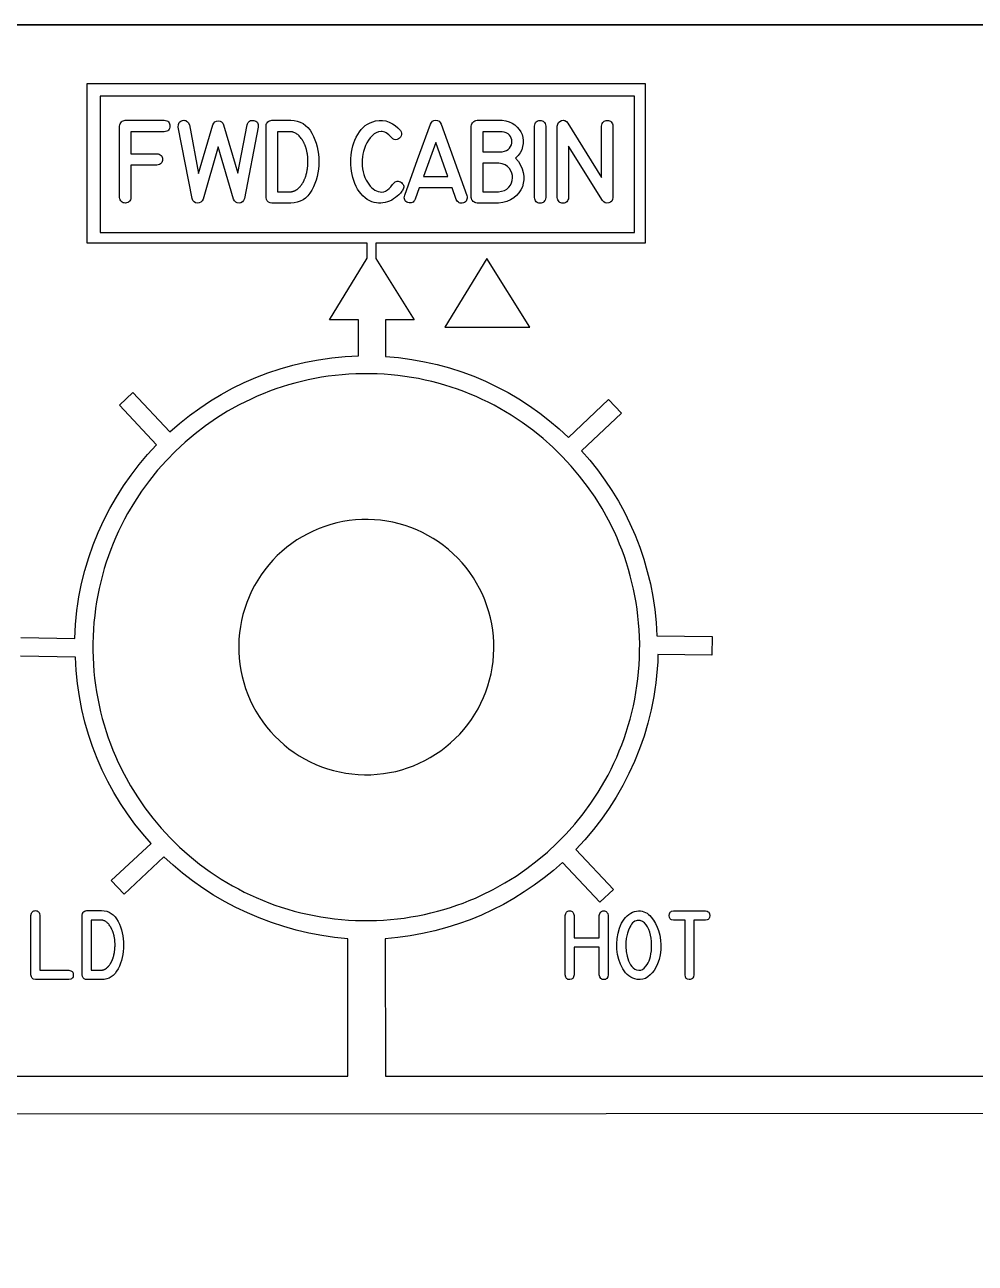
# Model space of a CAD drawing. Extents: x 361 to 684, y 82 to 686.
# Drawn here: x 506.7 to 551, y 270.6 to 328.3 of the extents above; entities that cross this region are included whole.
import ezdxf

# ---------------------------------------------------------------- set-up
doc = ezdxf.new("R2010")
doc.units = 0
for name, color, linetype in [('_BACKPANEL', 5, 'CONTINUOUS'), ('_ENGRAVING', 105, 'CONTINUOUS'), ('_TOPLAYER', 1, 'CONTINUOUS')]:
    doc.layers.add(name, color=color, linetype=linetype)

msp = doc.modelspace()

# ---------------------------------------------------------------- linework, layer by layer
at = {"layer": '_BACKPANEL'}
msp.add_lwpolyline([(683.842, 328.325), (683.842, 323.628), (683.842, 314.234), (683.842, 304.841), (683.842, 224.994), (683.842, 215.6), (361.5, 215.6), (361.5, 224.994), (361.5, 304.841), (361.5, 314.234), (361.5, 323.628), (361.5, 328.325)], close=True, dxfattribs=at)
msp.add_lwpolyline([(522.672, 305.263, 0.414214), (516.641, 299.395, 0.414214), (522.509, 293.364, 0.414214), (528.54, 299.232, 0.414214)], format="xyb", close=True, dxfattribs=at)
at = {"layer": '_ENGRAVING'}
for points in [[(506.477, 299.759), (508.996, 299.721), (509.01, 300.049), (509.031, 300.375), (509.06, 300.698), (509.097, 301.02), (509.141, 301.339), (509.193, 301.655), (509.252, 301.969), (509.317, 302.28), (509.47, 302.894), (509.651, 303.496), (509.859, 304.086), (510.092, 304.664), (510.351, 305.227), (510.635, 305.777), (510.942, 306.312), (511.273, 306.831), (511.626, 307.334), (512, 307.82), (512.396, 308.289), (512.812, 308.74), (511.077, 310.588), (511.712, 311.185), (513.435, 309.346), (513.883, 309.737), (514.346, 310.109), (514.826, 310.46), (515.321, 310.789), (515.831, 311.098), (516.355, 311.384), (516.893, 311.647), (517.443, 311.887), (518.005, 312.103), (518.579, 312.294), (519.164, 312.46), (519.76, 312.6), (520.365, 312.714), (520.98, 312.8), (521.603, 312.859), (522.233, 312.89), (522.233, 314.57), (520.875, 314.57), (522.626, 317.447), (522.626, 318.146), (509.575, 318.146), (509.575, 325.583), (535.603, 325.583), (535.603, 318.146), (523.034, 318.146), (523.034, 317.429), (524.825, 314.57), (523.483, 314.57), (523.483, 312.862), (524.101, 312.808), (524.71, 312.727), (525.309, 312.62), (525.899, 312.487), (526.479, 312.329), (527.048, 312.146), (527.605, 311.939), (528.151, 311.709), (528.684, 311.455), (529.204, 311.18), (529.71, 310.883), (530.202, 310.565), (530.679, 310.226), (531.14, 309.868), (531.586, 309.49), (532.015, 309.093), (533.891, 310.853), (534.488, 310.218), (532.624, 308.468), (533.008, 308.028), (533.373, 307.572), (533.718, 307.101), (534.042, 306.615), (534.346, 306.114), (534.628, 305.6), (534.887, 305.073), (535.125, 304.533), (535.339, 303.981), (535.529, 303.418), (535.696, 302.845), (535.837, 302.261), (535.954, 301.668), (536.044, 301.065), (536.109, 300.455), (536.147, 299.837), (538.715, 299.807), (538.705, 298.936), (536.191, 298.965), (536.179, 298.634), (536.158, 298.306), (536.13, 297.98), (536.095, 297.656), (536.051, 297.335), (536, 297.016), (535.942, 296.7), (535.877, 296.386), (535.804, 296.076), (535.724, 295.768), (535.543, 295.161), (535.336, 294.566), (535.101, 293.985), (534.841, 293.417), (534.556, 292.864), (534.247, 292.325), (533.914, 291.803), (533.559, 291.296), (533.182, 290.807), (532.784, 290.335), (532.365, 289.882), (534.111, 288.022), (533.476, 287.425), (531.74, 289.275), (531.317, 288.906), (530.88, 288.553), (530.427, 288.218), (529.96, 287.901), (529.479, 287.603), (528.986, 287.324), (528.48, 287.065), (527.962, 286.826), (527.433, 286.608), (526.894, 286.412), (526.345, 286.239), (525.787, 286.088), (525.22, 285.96), (524.645, 285.857), (524.063, 285.778), (523.474, 285.724), (523.48, 279.32), (571.246, 279.32)], [(473.263, 279.32), (521.724, 279.32), (521.724, 285.722), (521.115, 285.783), (520.511, 285.87), (519.913, 285.984), (519.322, 286.124), (518.739, 286.288), (518.165, 286.477), (517.601, 286.689), (517.048, 286.924), (516.508, 287.181), (515.981, 287.459), (515.468, 287.758), (514.971, 288.077), (514.491, 288.415), (514.027, 288.772), (513.583, 289.147), (513.157, 289.54), (511.297, 287.794), (510.701, 288.429), (512.553, 290.165), (512.167, 290.607), (511.8, 291.066), (511.454, 291.54), (511.128, 292.029), (510.824, 292.532), (510.541, 293.05), (510.28, 293.58), (510.043, 294.123), (509.828, 294.678), (509.638, 295.245), (509.472, 295.822), (509.331, 296.41), (509.216, 297.007), (509.127, 297.613), (509.064, 298.227), (509.029, 298.849), (506.463, 298.888)], [(618.46, 277.6), (477.307, 277.535)]]:
    msp.add_lwpolyline(points, dxfattribs=at)
for points in [[(535.1, 324.997), (510.189, 324.997), (510.189, 318.647), (535.1, 318.647)], [(513.172, 323.871), (513.234, 323.862), (513.287, 323.847), (513.331, 323.824), (513.368, 323.794), (513.397, 323.757), (513.417, 323.713), (513.429, 323.662), (513.433, 323.604), (513.429, 323.546), (513.417, 323.496), (513.396, 323.452), (513.367, 323.416), (513.33, 323.386), (513.284, 323.364), (513.231, 323.349), (513.169, 323.342), (511.616, 323.342), (511.616, 322.311), (512.827, 322.311), (512.888, 322.303), (512.941, 322.288), (512.985, 322.266), (513.022, 322.238), (513.051, 322.203), (513.072, 322.161), (513.085, 322.112), (513.09, 322.057), (513.086, 322.001), (513.075, 321.951), (513.055, 321.907), (513.026, 321.87), (512.989, 321.839), (512.943, 321.813), (512.889, 321.794), (512.827, 321.781), (511.616, 321.781), (511.616, 320.28), (511.608, 320.219), (511.593, 320.166), (511.572, 320.121), (511.543, 320.084), (511.508, 320.055), (511.466, 320.034), (511.417, 320.021), (511.362, 320.016), (511.306, 320.019), (511.257, 320.031), (511.213, 320.051), (511.176, 320.08), (511.145, 320.117), (511.12, 320.163), (511.101, 320.217), (511.089, 320.28), (511.089, 323.603), (511.1, 323.662), (511.118, 323.713), (511.142, 323.758), (511.172, 323.795), (511.209, 323.824), (511.251, 323.847), (511.3, 323.863), (511.355, 323.871)], [(514.029, 323.866), (514.081, 323.872), (514.129, 323.868), (514.173, 323.856), (514.214, 323.834), (514.251, 323.803), (514.285, 323.763), (514.341, 323.656), (514.775, 321.399), (515.432, 323.656), (515.478, 323.738), (515.536, 323.797), (515.607, 323.834), (515.69, 323.848), (515.772, 323.838), (515.841, 323.803), (515.897, 323.742), (515.94, 323.656), (516.597, 321.403), (517.036, 323.656), (517.059, 323.715), (517.085, 323.764), (517.117, 323.805), (517.153, 323.835), (517.194, 323.856), (517.24, 323.868), (517.29, 323.87), (517.345, 323.863), (517.399, 323.848), (517.445, 323.827), (517.483, 323.798), (517.513, 323.763), (517.535, 323.721), (517.55, 323.673), (517.557, 323.618), (517.556, 323.556), (516.907, 320.229), (516.869, 320.137), (516.816, 320.07), (516.747, 320.029), (516.662, 320.012), (516.576, 320.021), (516.503, 320.056), (516.442, 320.116), (516.394, 320.203), (515.685, 322.633), (514.981, 320.203), (514.932, 320.114), (514.872, 320.053), (514.8, 320.019), (514.716, 320.012), (514.634, 320.031), (514.564, 320.073), (514.508, 320.139), (514.465, 320.229), (513.815, 323.556), (513.829, 323.677), (513.845, 323.726), (513.869, 323.768), (513.899, 323.804), (513.936, 323.832), (513.979, 323.853)], [(519.067, 323.871), (519.227, 323.862), (519.376, 323.833), (519.515, 323.786), (519.644, 323.72), (519.762, 323.635), (519.87, 323.532), (519.967, 323.409), (520.055, 323.268), (520.132, 323.115), (520.198, 322.959), (520.255, 322.799), (520.301, 322.635), (520.337, 322.467), (520.363, 322.296), (520.378, 322.121), (520.383, 321.942), (520.378, 321.763), (520.363, 321.587), (520.337, 321.416), (520.301, 321.248), (520.255, 321.084), (520.198, 320.924), (520.131, 320.768), (520.054, 320.615), (519.966, 320.474), (519.869, 320.351), (519.761, 320.248), (519.643, 320.163), (519.514, 320.097), (519.375, 320.05), (519.227, 320.022), (519.067, 320.012), (518.183, 320.012), (518.116, 320.024), (518.03, 320.057), (517.997, 320.082), (517.97, 320.111), (517.949, 320.146), (517.934, 320.185), (517.922, 320.28), (517.921, 320.28), (517.922, 323.607), (517.921, 323.622), (517.928, 323.672), (517.944, 323.718), (517.969, 323.76), (518.002, 323.798), (518.042, 323.83), (518.086, 323.853), (518.134, 323.866), (518.185, 323.871)], [(523.028, 323.846), (523.186, 323.87), (523.343, 323.868), (523.5, 323.84), (523.657, 323.785), (523.807, 323.711), (523.942, 323.623), (524.064, 323.522), (524.171, 323.407), (524.181, 323.394), (524.215, 323.336), (524.233, 323.276), (524.233, 323.213), (524.216, 323.146), (524.186, 323.085), (524.145, 323.037), (524.093, 323.001), (524.031, 322.978), (523.96, 322.969), (523.892, 322.981), (523.826, 323.012), (523.764, 323.065), (523.639, 323.192), (523.517, 323.282), (523.457, 323.313), (523.397, 323.334), (523.338, 323.345), (523.28, 323.347), (523.166, 323.331), (523.059, 323.293), (522.958, 323.235), (522.863, 323.155), (522.775, 323.058), (522.695, 322.949), (522.622, 322.826), (522.557, 322.691), (522.502, 322.552), (522.458, 322.418), (522.427, 322.288), (522.407, 322.162), (522.395, 322.024), (522.392, 321.886), (522.398, 321.748), (522.413, 321.609), (522.439, 321.472), (522.476, 321.339), (522.524, 321.211), (522.583, 321.086), (522.641, 320.984), (522.703, 320.891), (522.769, 320.809), (522.838, 320.737), (522.911, 320.675), (522.987, 320.623), (523.067, 320.58), (523.151, 320.548), (523.237, 320.53), (523.321, 320.528), (523.406, 320.544), (523.49, 320.576), (523.573, 320.626), (523.656, 320.693), (523.738, 320.776), (523.82, 320.877), (523.856, 320.926), (523.9, 320.97), (523.945, 321.002), (523.991, 321.024), (524.037, 321.034), (524.084, 321.034), (524.132, 321.022), (524.18, 321), (524.229, 320.967), (524.272, 320.927), (524.306, 320.886), (524.329, 320.844), (524.341, 320.801), (524.343, 320.756), (524.334, 320.711), (524.315, 320.664), (524.286, 320.615), (524.269, 320.591), (524.26, 320.577), (524.252, 320.566), (524.185, 320.482), (524.113, 320.404), (524.037, 320.333), (523.955, 320.268), (523.868, 320.209), (523.776, 320.156), (523.679, 320.11), (523.577, 320.07), (523.473, 320.038), (523.369, 320.018), (523.266, 320.008), (523.163, 320.009), (523.06, 320.021), (522.958, 320.044), (522.856, 320.078), (522.754, 320.123), (522.64, 320.187), (522.534, 320.262), (522.436, 320.346), (522.346, 320.441), (522.263, 320.546), (522.188, 320.661), (522.121, 320.787), (522.062, 320.922), (522.011, 321.064), (521.968, 321.207), (521.932, 321.351), (521.905, 321.497), (521.885, 321.644), (521.873, 321.792), (521.869, 321.942), (521.873, 322.093), (521.885, 322.244), (521.904, 322.391), (521.932, 322.535), (521.968, 322.676), (522.012, 322.814), (522.064, 322.949), (522.124, 323.081), (522.192, 323.21), (522.268, 323.331), (522.352, 323.44), (522.445, 323.538), (522.545, 323.623), (522.654, 323.697), (522.77, 323.759), (522.895, 323.808)], [(525.832, 323.871), (525.917, 323.861), (525.986, 323.829), (526.041, 323.774), (526.08, 323.698), (527.283, 320.366), (527.293, 320.303), (527.294, 320.245), (527.287, 320.194), (527.271, 320.148), (527.247, 320.108), (527.214, 320.074), (527.172, 320.046), (527.122, 320.024), (527.069, 320.009), (527.019, 320.004), (526.973, 320.01), (526.929, 320.024), (526.889, 320.049), (526.851, 320.084), (526.817, 320.128), (526.786, 320.182), (526.593, 320.721), (525.063, 320.721), (524.875, 320.195), (524.844, 320.141), (524.809, 320.096), (524.771, 320.062), (524.73, 320.037), (524.685, 320.023), (524.638, 320.019), (524.587, 320.024), (524.534, 320.04), (524.483, 320.063), (524.441, 320.091), (524.408, 320.125), (524.385, 320.165), (524.37, 320.209), (524.365, 320.259), (524.369, 320.315), (524.381, 320.376), (524.983, 322.037), (525.587, 323.698), (525.625, 323.773), (525.679, 323.827), (525.748, 323.859)], [(528.921, 323.871), (529.092, 323.846), (529.249, 323.802), (529.392, 323.738), (529.521, 323.654), (529.633, 323.556), (529.727, 323.449), (529.802, 323.332), (529.858, 323.205), (529.895, 323.071), (529.911, 322.934), (529.907, 322.792), (529.883, 322.645), (529.837, 322.5), (529.766, 322.361), (529.671, 322.227), (529.552, 322.1), (529.683, 321.944), (529.787, 321.782), (529.863, 321.614), (529.912, 321.44), (529.936, 321.266), (529.937, 321.098), (529.914, 320.935), (529.868, 320.778), (529.8, 320.63), (529.71, 320.493), (529.599, 320.369), (529.467, 320.255), (529.316, 320.16), (529.148, 320.087), (528.962, 320.038), (528.76, 320.012), (527.756, 320.012), (527.701, 320.023), (527.652, 320.041), (527.61, 320.064), (527.573, 320.094), (527.543, 320.13), (527.519, 320.172), (527.501, 320.22), (527.489, 320.274), (527.489, 323.603), (527.5, 323.659), (527.518, 323.708), (527.541, 323.751), (527.572, 323.787), (527.608, 323.817), (527.651, 323.842), (527.7, 323.859), (527.756, 323.871)], [(530.696, 323.87), (530.75, 323.866), (530.798, 323.854), (530.84, 323.833), (530.876, 323.804), (530.906, 323.766), (530.931, 323.72), (530.95, 323.666), (530.963, 323.603), (530.963, 320.272), (530.95, 320.21), (530.931, 320.156), (530.906, 320.111), (530.876, 320.073), (530.84, 320.044), (530.798, 320.024), (530.75, 320.011), (530.696, 320.008), (530.642, 320.012), (530.595, 320.024), (530.553, 320.045), (530.516, 320.074), (530.486, 320.111), (530.462, 320.157), (530.443, 320.21), (530.43, 320.272), (530.43, 323.603), (530.443, 323.666), (530.462, 323.72), (530.486, 323.765), (530.516, 323.803), (530.553, 323.832), (530.595, 323.853), (530.642, 323.866)], [(531.696, 323.858), (531.779, 323.874), (531.817, 323.87), (531.854, 323.86), (531.922, 323.815), (531.983, 323.741), (533.559, 321.199), (533.559, 323.6), (533.572, 323.663), (533.59, 323.717), (533.615, 323.763), (533.646, 323.801), (533.683, 323.83), (533.726, 323.851), (533.776, 323.863), (533.833, 323.866), (533.889, 323.861), (533.938, 323.849), (533.98, 323.827), (534.015, 323.798), (534.044, 323.761), (534.066, 323.715), (534.081, 323.661), (534.089, 323.6), (534.089, 320.272), (534.077, 320.182), (534.041, 320.11), (533.982, 320.057), (533.898, 320.021), (533.808, 320.008), (533.729, 320.022), (533.661, 320.064), (533.603, 320.133), (532.026, 322.671), (532.026, 320.272), (532.013, 320.21), (531.994, 320.157), (531.969, 320.112), (531.939, 320.074), (531.903, 320.046), (531.861, 320.025), (531.813, 320.013), (531.76, 320.008), (531.707, 320.013), (531.66, 320.025), (531.618, 320.046), (531.582, 320.074), (531.552, 320.112), (531.528, 320.157), (531.509, 320.21), (531.497, 320.272), (531.497, 323.6), (531.52, 323.689), (531.561, 323.762), (531.62, 323.818)], [(519.084, 323.34), (518.448, 323.34), (518.448, 320.544), (519.084, 320.544), (519.091, 320.545), (519.099, 320.545), (519.108, 320.546), (519.118, 320.547), (519.126, 320.548), (519.135, 320.549), (519.143, 320.55), (519.152, 320.551), (519.167, 320.555), (519.174, 320.558), (519.184, 320.562), (519.192, 320.563), (519.203, 320.566), (519.21, 320.568), (519.219, 320.572), (519.236, 320.579), (519.255, 320.587), (519.263, 320.59), (519.272, 320.594), (519.287, 320.604), (519.306, 320.613), (519.313, 320.618), (519.323, 320.625), (519.34, 320.636), (519.348, 320.641), (519.358, 320.647), (519.366, 320.653), (519.375, 320.66), (519.383, 320.665), (519.392, 320.672), (519.411, 320.687), (519.426, 320.702), (519.433, 320.709), (519.443, 320.719), (519.45, 320.726), (519.46, 320.736), (519.477, 320.751), (519.484, 320.758), (519.494, 320.768), (519.501, 320.776), (519.51, 320.787), (519.525, 320.805), (519.542, 320.826), (519.557, 320.847), (519.565, 320.857), (519.574, 320.868), (519.581, 320.879), (519.589, 320.89), (519.596, 320.903), (519.604, 320.915), (519.619, 320.937), (519.626, 320.95), (519.634, 320.962), (519.641, 320.974), (519.649, 320.986), (519.661, 321.011), (519.667, 321.024), (519.676, 321.039), (519.682, 321.051), (519.691, 321.065), (519.695, 321.079), (519.702, 321.094), (519.715, 321.122), (519.728, 321.152), (519.733, 321.166), (519.739, 321.182), (519.744, 321.197), (519.751, 321.214), (519.76, 321.244), (519.765, 321.26), (519.771, 321.277), (519.781, 321.309), (519.792, 321.341), (519.795, 321.357), (519.8, 321.374), (519.803, 321.39), (519.809, 321.408), (519.812, 321.423), (519.816, 321.44), (519.822, 321.476), (519.825, 321.492), (519.83, 321.51), (519.831, 321.526), (519.835, 321.544), (519.841, 321.58), (519.844, 321.597), (519.848, 321.616), (519.852, 321.651), (519.853, 321.667), (519.856, 321.687), (519.86, 321.723), (519.861, 321.759), (519.863, 321.797), (519.865, 321.832), (519.866, 321.85), (519.869, 321.87), (519.87, 321.886), (519.871, 321.906), (519.871, 321.923), (519.871, 321.942), (519.871, 321.959), (519.871, 321.977), (519.87, 321.995), (519.869, 322.015), (519.869, 322.032), (519.869, 322.051), (519.865, 322.089), (519.863, 322.122), (519.86, 322.162), (519.858, 322.196), (519.854, 322.232), (519.851, 322.249), (519.85, 322.268), (519.843, 322.303), (519.839, 322.319), (519.837, 322.337), (519.831, 322.373), (519.826, 322.409), (519.816, 322.443), (519.811, 322.475), (519.805, 322.491), (519.801, 322.509), (519.796, 322.525), (519.792, 322.543), (519.783, 322.575), (519.773, 322.607), (519.767, 322.621), (519.762, 322.637), (519.751, 322.669), (519.739, 322.699), (519.733, 322.713), (519.728, 322.729), (519.721, 322.742), (519.715, 322.757), (519.702, 322.786), (519.691, 322.812), (519.677, 322.84), (519.67, 322.853), (519.664, 322.865), (519.649, 322.891), (519.634, 322.916), (519.626, 322.928), (519.619, 322.94), (519.604, 322.963), (519.597, 322.974), (519.591, 322.985), (519.559, 323.029), (519.529, 323.07), (519.495, 323.108), (519.462, 323.144), (519.43, 323.176), (519.394, 323.204), (519.358, 323.232), (519.323, 323.257), (519.289, 323.277), (519.255, 323.294), (519.219, 323.308), (519.184, 323.321), (519.167, 323.325), (519.152, 323.332), (519.118, 323.338)], [(529.265, 323.186), (529.2, 323.247), (529.121, 323.292), (529.028, 323.322), (528.921, 323.336), (528.02, 323.336), (528.02, 322.407), (528.927, 322.407), (529.036, 322.427), (529.13, 322.461), (529.209, 322.511), (529.273, 322.576), (529.323, 322.649), (529.358, 322.725), (529.378, 322.803), (529.384, 322.885), (529.375, 322.965), (529.353, 323.042), (529.316, 323.116)], [(525.831, 322.833), (525.256, 321.25), (526.401, 321.25)], [(529.263, 321.627), (529.173, 321.72), (529.062, 321.793), (528.93, 321.846), (528.777, 321.878), (528.02, 321.878), (528.02, 320.545), (528.754, 320.545), (528.904, 320.563), (529.035, 320.604), (529.147, 320.667), (529.24, 320.753), (529.314, 320.852), (529.367, 320.957), (529.401, 321.068), (529.414, 321.183), (529.407, 321.3), (529.379, 321.412), (529.331, 321.521)], [(526.26, 314.233), (530.21, 314.233), (528.206, 317.432)], [(535.338, 299.139), (535.339, 299.468), (535.331, 299.795), (535.315, 300.121), (535.29, 300.444), (535.258, 300.765), (535.218, 301.083), (535.17, 301.399), (535.115, 301.713), (535.051, 302.023), (534.981, 302.332), (534.903, 302.637), (534.817, 302.939), (534.725, 303.238), (534.625, 303.534), (534.519, 303.827), (534.405, 304.116), (534.285, 304.402), (534.158, 304.684), (533.884, 305.238), (533.584, 305.776), (533.26, 306.298), (532.911, 306.802), (532.54, 307.289), (532.145, 307.757), (531.729, 308.205), (531.293, 308.633), (530.836, 309.04), (530.359, 309.425), (529.864, 309.787), (529.352, 310.125), (528.822, 310.44), (528.551, 310.587), (528.276, 310.728), (527.997, 310.863), (527.715, 310.991), (527.429, 311.113), (527.139, 311.227), (526.846, 311.335), (526.549, 311.436), (526.249, 311.529), (525.946, 311.616), (525.64, 311.695), (525.331, 311.766), (525.019, 311.83), (524.705, 311.887), (524.387, 311.936), (524.068, 311.977), (523.745, 312.01), (523.421, 312.035), (523.094, 312.052), (522.764, 312.06), (522.435, 312.061), (522.108, 312.053), (521.782, 312.037), (521.459, 312.013), (521.138, 311.98), (520.82, 311.94), (520.504, 311.892), (520.19, 311.837), (519.879, 311.774), (519.571, 311.703), (519.266, 311.625), (518.964, 311.54), (518.665, 311.447), (518.369, 311.348), (518.076, 311.241), (517.787, 311.128), (517.501, 311.007), (517.218, 310.88), (516.665, 310.606), (516.127, 310.307), (515.605, 309.983), (515.101, 309.634), (514.614, 309.263), (514.146, 308.868), (513.698, 308.453), (513.27, 308.016), (512.863, 307.559), (512.478, 307.083), (512.116, 306.588), (511.777, 306.075), (511.463, 305.546), (511.316, 305.275), (511.175, 305), (511.04, 304.721), (510.912, 304.439), (510.79, 304.152), (510.676, 303.863), (510.568, 303.57), (510.467, 303.273), (510.374, 302.973), (510.287, 302.67), (510.208, 302.364), (510.137, 302.055), (510.072, 301.743), (510.016, 301.429), (509.967, 301.112), (509.926, 300.792), (509.893, 300.469), (509.868, 300.145), (509.851, 299.818), (509.843, 299.488), (509.842, 299.159), (509.85, 298.832), (509.866, 298.507), (509.89, 298.183), (509.923, 297.863), (509.963, 297.544), (510.011, 297.228), (510.066, 296.914), (510.129, 296.604), (510.2, 296.296), (510.278, 295.99), (510.363, 295.688), (510.456, 295.389), (510.555, 295.093), (510.662, 294.8), (510.775, 294.511), (510.896, 294.225), (511.023, 293.943), (511.297, 293.389), (511.596, 292.851), (511.92, 292.329), (512.269, 291.825), (512.64, 291.338), (513.034, 290.87), (513.45, 290.422), (513.887, 289.994), (514.344, 289.587), (514.82, 289.202), (515.315, 288.84), (515.828, 288.502), (516.357, 288.188), (516.628, 288.04), (516.903, 287.899), (517.182, 287.764), (517.464, 287.636), (517.75, 287.514), (518.04, 287.4), (518.333, 287.292), (518.63, 287.191), (518.93, 287.098), (519.233, 287.011), (519.539, 286.932), (519.848, 286.861), (520.159, 286.797), (520.474, 286.74), (520.791, 286.691), (521.111, 286.65), (521.434, 286.617), (521.758, 286.592), (522.085, 286.575), (522.415, 286.567), (522.744, 286.566), (523.071, 286.574), (523.396, 286.59), (523.72, 286.615), (524.04, 286.647), (524.359, 286.687), (524.675, 286.735), (524.989, 286.79), (525.299, 286.853), (525.608, 286.924), (525.913, 287.002), (526.215, 287.087), (526.514, 287.18), (526.81, 287.279), (527.103, 287.386), (527.392, 287.5), (527.678, 287.62), (527.961, 287.747), (528.514, 288.021), (529.052, 288.32), (529.574, 288.644), (530.079, 288.993), (530.566, 289.364), (531.034, 289.759), (531.482, 290.174), (531.91, 290.611), (532.317, 291.068), (532.702, 291.544), (533.064, 292.039), (533.403, 292.552), (533.717, 293.081), (533.865, 293.352), (534.006, 293.627), (534.141, 293.906), (534.269, 294.188), (534.39, 294.475), (534.505, 294.764), (534.613, 295.057), (534.713, 295.354), (534.807, 295.654), (534.893, 295.957), (534.972, 296.263), (535.044, 296.572), (535.108, 296.884), (535.165, 297.198), (535.214, 297.515), (535.255, 297.835), (535.288, 298.158), (535.313, 298.482), (535.33, 298.809)], [(507.167, 287.03), (507.211, 287.026), (507.249, 287.015), (507.282, 286.997), (507.309, 286.972), (507.331, 286.941), (507.349, 286.904), (507.367, 286.808), (507.367, 284.254), (508.724, 284.255), (508.815, 284.232), (508.851, 284.212), (508.88, 284.187), (508.902, 284.156), (508.918, 284.119), (508.93, 284.03), (508.916, 283.942), (508.9, 283.906), (508.877, 283.877), (508.848, 283.853), (508.812, 283.835), (508.722, 283.816), (507.161, 283.816), (507.081, 283.834), (507.047, 283.853), (507.019, 283.877), (506.976, 283.943), (506.953, 284.034), (506.953, 286.808), (506.978, 286.907), (506.997, 286.945), (507.022, 286.976), (507.051, 287.001), (507.085, 287.018), (507.124, 287.027)], [(510.246, 287.031), (510.371, 287.023), (510.488, 286.999), (510.597, 286.96), (510.697, 286.905), (510.79, 286.835), (510.875, 286.748), (510.951, 286.646), (511.019, 286.529), (511.08, 286.402), (511.132, 286.271), (511.176, 286.138), (511.212, 286.002), (511.24, 285.862), (511.26, 285.719), (511.272, 285.573), (511.276, 285.424), (511.272, 285.275), (511.26, 285.129), (511.24, 284.986), (511.212, 284.847), (511.176, 284.71), (511.131, 284.577), (511.079, 284.447), (511.019, 284.32), (510.95, 284.202), (510.874, 284.1), (510.789, 284.014), (510.697, 283.943), (510.596, 283.888), (510.487, 283.849), (510.371, 283.825), (510.246, 283.818), (509.554, 283.818), (509.501, 283.827), (509.434, 283.855), (509.387, 283.9), (509.359, 283.962), (509.35, 284.04), (509.348, 284.04), (509.35, 286.811), (509.348, 286.824), (509.366, 286.903), (509.386, 286.939), (509.412, 286.97), (509.443, 286.997), (509.478, 287.016), (509.515, 287.027), (509.556, 287.031)], [(533.664, 287.02), (533.706, 287.016), (533.743, 287.006), (533.776, 286.989), (533.804, 286.965), (533.828, 286.934), (533.847, 286.895), (533.872, 286.798), (533.872, 284.034), (533.847, 283.938), (533.804, 283.869), (533.776, 283.845), (533.743, 283.828), (533.706, 283.818), (533.664, 283.814), (533.622, 283.818), (533.585, 283.829), (533.552, 283.846), (533.524, 283.87), (533.481, 283.938), (533.456, 284.034), (533.456, 285.321), (532.277, 285.321), (532.277, 284.034), (532.259, 283.94), (532.242, 283.902), (532.22, 283.872), (532.192, 283.848), (532.159, 283.83), (532.078, 283.815), (532.035, 283.818), (531.996, 283.828), (531.962, 283.845), (531.933, 283.868), (531.909, 283.899), (531.889, 283.937), (531.864, 284.034), (531.864, 286.798), (531.889, 286.897), (531.909, 286.935), (531.933, 286.966), (531.962, 286.99), (531.996, 287.007), (532.035, 287.017), (532.078, 287.02), (532.121, 287.015), (532.159, 287.004), (532.192, 286.987), (532.22, 286.962), (532.242, 286.931), (532.259, 286.894), (532.277, 286.798), (532.277, 285.765), (533.456, 285.765), (533.456, 286.798), (533.481, 286.895), (533.524, 286.964), (533.552, 286.988), (533.585, 287.006), (533.622, 287.016)], [(535.283, 287.02), (535.371, 287.016), (535.455, 287.002), (535.534, 286.98), (535.61, 286.948), (535.682, 286.907), (535.749, 286.857), (535.812, 286.798), (535.872, 286.73), (535.979, 286.582), (536.073, 286.428), (536.152, 286.267), (536.219, 286.1), (536.276, 285.881), (536.311, 285.658), (536.326, 285.431), (536.32, 285.201), (536.293, 284.973), (536.244, 284.755), (536.173, 284.547), (536.081, 284.35), (536.01, 284.235), (535.927, 284.129), (535.832, 284.032), (535.725, 283.943), (535.609, 283.873), (535.488, 283.831), (535.36, 283.815), (535.227, 283.826), (535.119, 283.852), (535.018, 283.888), (534.924, 283.935), (534.835, 283.991), (534.754, 284.058), (534.678, 284.135), (534.61, 284.223), (534.548, 284.32), (534.442, 284.532), (534.362, 284.755), (534.307, 284.989), (534.277, 285.236), (534.272, 285.486), (534.292, 285.733), (534.336, 285.978), (534.405, 286.218), (534.448, 286.334), (534.498, 286.441), (534.553, 286.54), (534.615, 286.632), (534.682, 286.714), (534.756, 286.789), (534.835, 286.856), (534.921, 286.914), (535.008, 286.961), (535.098, 286.994), (535.189, 287.014)], [(538.405, 287.02), (538.494, 287), (538.529, 286.981), (538.557, 286.957), (538.579, 286.926), (538.595, 286.89), (538.608, 286.799), (538.596, 286.709), (538.58, 286.673), (538.558, 286.642), (538.529, 286.618), (538.494, 286.599), (538.405, 286.58), (537.869, 286.58), (537.869, 284.037), (537.843, 283.94), (537.823, 283.902), (537.798, 283.872), (537.769, 283.848), (537.735, 283.831), (537.696, 283.821), (537.653, 283.818), (537.573, 283.833), (537.54, 283.851), (537.513, 283.875), (537.491, 283.905), (537.474, 283.943), (537.456, 284.037), (537.456, 286.58), (536.919, 286.58), (536.829, 286.6), (536.794, 286.618), (536.765, 286.643), (536.743, 286.673), (536.727, 286.71), (536.714, 286.799), (536.727, 286.889), (536.743, 286.925), (536.766, 286.956), (536.795, 286.981), (536.83, 287), (536.919, 287.02)], [(510.259, 286.588), (509.761, 286.588), (509.761, 284.26), (510.259, 284.26), (510.265, 284.261), (510.271, 284.262), (510.278, 284.262), (510.286, 284.263), (510.292, 284.264), (510.299, 284.265), (510.305, 284.266), (510.312, 284.266), (510.324, 284.269), (510.33, 284.272), (510.337, 284.276), (510.344, 284.277), (510.352, 284.279), (510.358, 284.28), (510.365, 284.284), (510.379, 284.29), (510.393, 284.296), (510.399, 284.299), (510.406, 284.302), (510.418, 284.31), (510.433, 284.318), (510.439, 284.322), (510.446, 284.328), (510.459, 284.337), (510.466, 284.341), (510.474, 284.346), (510.48, 284.351), (510.487, 284.357), (510.493, 284.361), (510.5, 284.367), (510.515, 284.379), (510.527, 284.392), (510.533, 284.398), (510.54, 284.406), (510.546, 284.412), (510.553, 284.42), (510.567, 284.433), (510.573, 284.439), (510.58, 284.447), (510.586, 284.454), (510.593, 284.462), (510.605, 284.478), (510.618, 284.495), (510.63, 284.513), (510.636, 284.521), (510.643, 284.53), (510.648, 284.539), (510.655, 284.549), (510.66, 284.559), (510.667, 284.569), (510.678, 284.588), (510.683, 284.598), (510.69, 284.608), (510.695, 284.619), (510.702, 284.629), (510.711, 284.649), (510.716, 284.66), (510.722, 284.673), (510.728, 284.683), (510.734, 284.695), (510.738, 284.706), (510.743, 284.718), (510.753, 284.742), (510.764, 284.767), (510.767, 284.779), (510.772, 284.792), (510.776, 284.804), (510.781, 284.819), (510.789, 284.844), (510.792, 284.856), (510.797, 284.87), (510.805, 284.897), (510.814, 284.924), (510.816, 284.937), (510.819, 284.952), (510.822, 284.965), (510.827, 284.98), (510.829, 284.992), (510.833, 285.007), (510.837, 285.037), (510.839, 285.05), (510.843, 285.065), (510.844, 285.078), (510.847, 285.093), (510.852, 285.123), (510.854, 285.137), (510.858, 285.153), (510.861, 285.183), (510.861, 285.196), (510.863, 285.212), (510.866, 285.242), (510.868, 285.272), (510.869, 285.303), (510.871, 285.333), (510.872, 285.348), (510.874, 285.365), (510.875, 285.378), (510.875, 285.394), (510.875, 285.408), (510.875, 285.424), (510.875, 285.439), (510.875, 285.454), (510.875, 285.469), (510.874, 285.485), (510.874, 285.499), (510.874, 285.515), (510.871, 285.547), (510.869, 285.575), (510.866, 285.608), (510.865, 285.636), (510.862, 285.666), (510.86, 285.68), (510.859, 285.696), (510.853, 285.725), (510.85, 285.739), (510.849, 285.754), (510.844, 285.783), (510.84, 285.813), (510.833, 285.842), (510.828, 285.868), (510.824, 285.882), (510.821, 285.896), (510.816, 285.91), (510.814, 285.925), (510.806, 285.951), (510.799, 285.978), (510.794, 285.99), (510.79, 286.003), (510.781, 286.03), (510.772, 286.055), (510.767, 286.067), (510.764, 286.08), (510.758, 286.091), (510.753, 286.104), (510.743, 286.127), (510.734, 286.149), (510.724, 286.173), (510.718, 286.183), (510.714, 286.193), (510.702, 286.215), (510.69, 286.235), (510.683, 286.246), (510.678, 286.256), (510.667, 286.275), (510.661, 286.284), (510.656, 286.293), (510.631, 286.329), (510.608, 286.364), (510.581, 286.395), (510.555, 286.425), (510.53, 286.452), (510.502, 286.475), (510.474, 286.499), (510.446, 286.519), (510.42, 286.537), (510.393, 286.551), (510.365, 286.562), (510.337, 286.573), (510.324, 286.577), (510.312, 286.582), (510.286, 286.587)], [(535.295, 286.576), (535.229, 286.572), (535.168, 286.557), (535.111, 286.533), (535.058, 286.499), (535.009, 286.455), (534.964, 286.402), (534.923, 286.339), (534.887, 286.267), (534.824, 286.118), (534.774, 285.98), (534.736, 285.853), (534.712, 285.738), (534.693, 285.562), (534.691, 285.352), (534.71, 285.127), (534.753, 284.904), (534.783, 284.796), (534.82, 284.694), (534.864, 284.597), (534.915, 284.506), (534.974, 284.424), (535.04, 284.358), (535.116, 284.307), (535.199, 284.27), (535.298, 284.25), (535.39, 284.258), (535.475, 284.293), (535.553, 284.357), (535.623, 284.436), (535.684, 284.517), (535.735, 284.601), (535.778, 284.688), (535.814, 284.785), (535.843, 284.896), (535.867, 285.021), (535.884, 285.16), (535.894, 285.306), (535.895, 285.452), (535.887, 285.598), (535.871, 285.744), (535.845, 285.886), (535.809, 286.021), (535.763, 286.149), (535.708, 286.269), (535.64, 286.375), (535.56, 286.46), (535.468, 286.524), (535.362, 286.567)]]:
    msp.add_lwpolyline(points, close=True, dxfattribs=at)
at = {"layer": '_TOPLAYER'}
msp.add_lwpolyline([(681.453, 328.325), (595.731, 328.325), (541.561, 328.325), (541.302, 328.325), (503.665, 328.325)], dxfattribs=at)
msp.add_lwpolyline([(522.672, 305.263, 0.414214), (516.641, 299.395, 0.414214), (522.509, 293.364, 0.414214), (528.54, 299.232, 0.414214)], format="xyb", close=True, dxfattribs=at)

doc.saveas('drawing.dxf')
